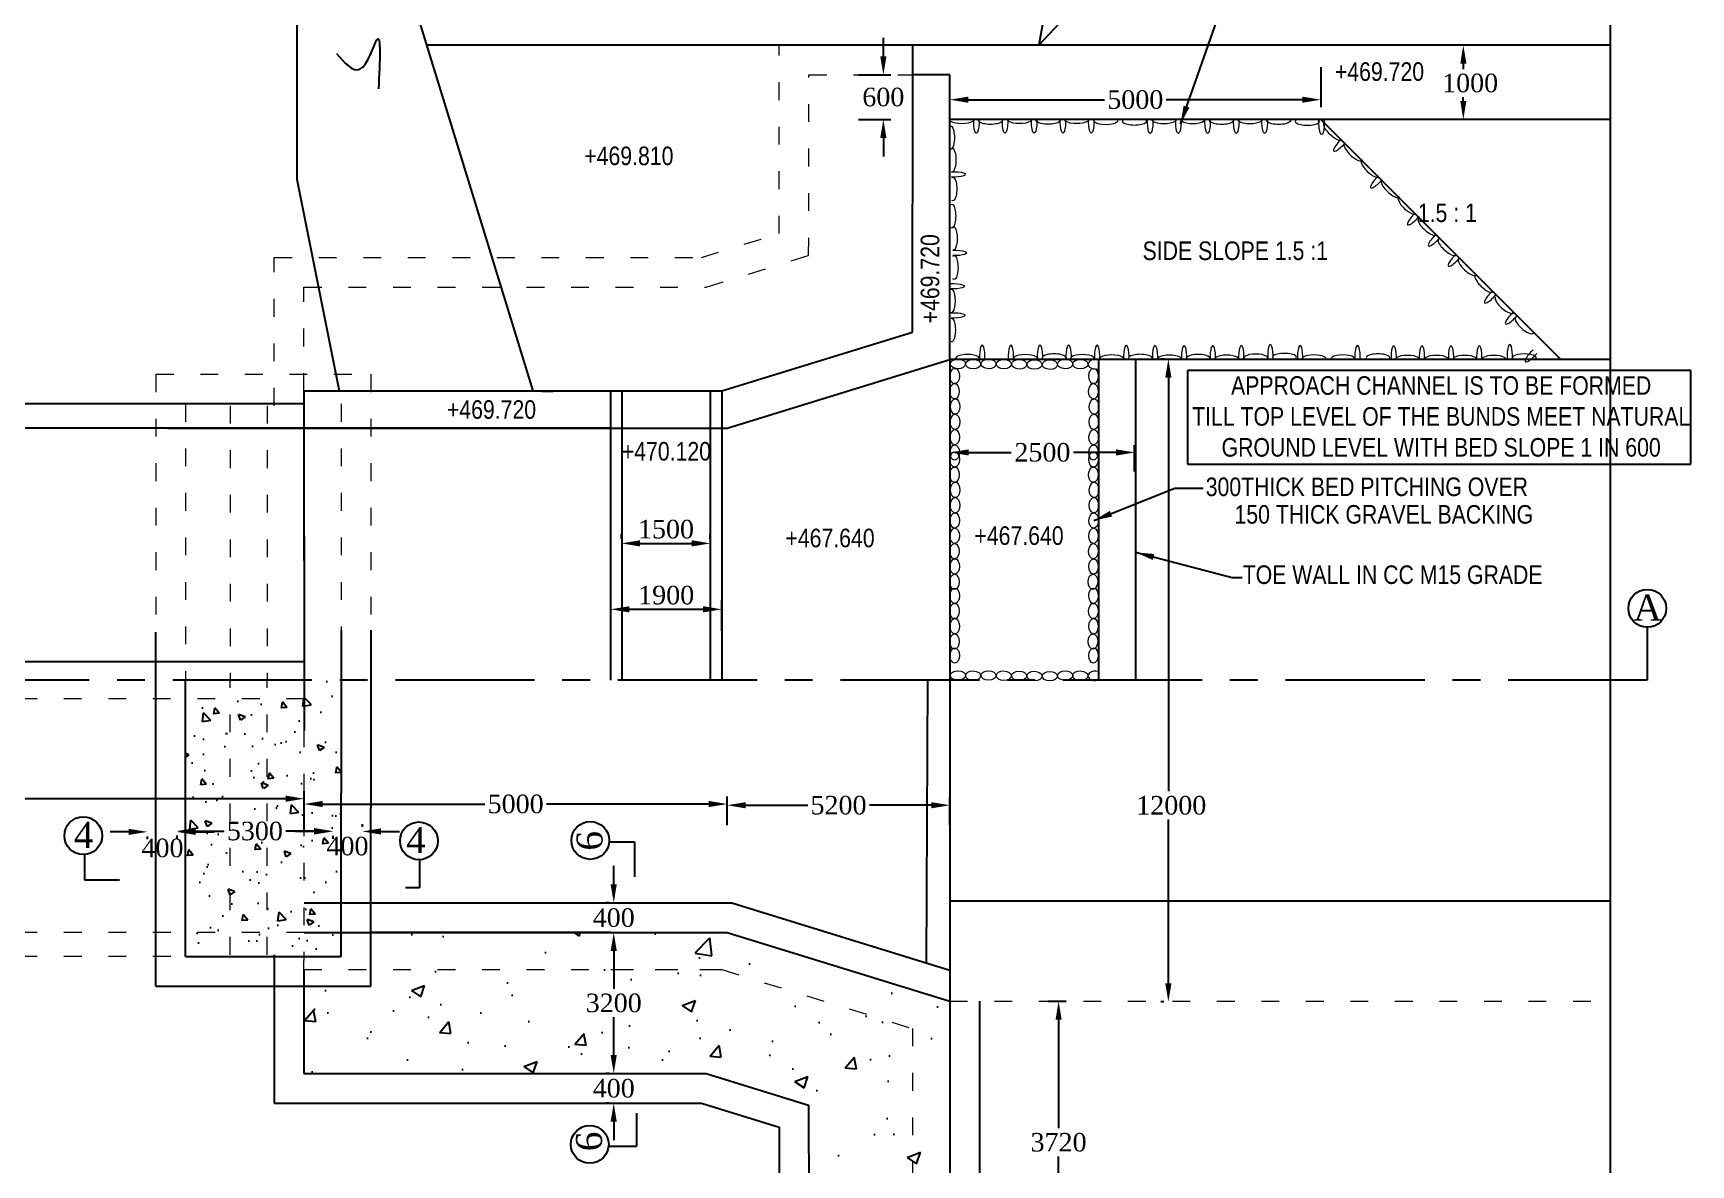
# Model space of a CAD drawing. Header units: millimetres. Extents: x 80 to 6605, y 46 to 2491.
# Drawn here: x 5980.9 to 6204.4, y 882.7 to 1035.2 of the extents above; entities that cross this region are included whole.
import ezdxf
from ezdxf.enums import TextEntityAlignment as Align

# ---------------------------------------------------------------- set-up
doc = ezdxf.new("R2010")
doc.units = ezdxf.units.MM
doc.linetypes.add('ACAD_ISO03W100', pattern=[30, 12, -18])
doc.linetypes.add('CENTER', pattern=[2, 1.25, -0.25, 0.25, -0.25])
for name, color, linetype in [('MAIN', 7, 'Continuous'), ('SHEET', 3, 'Continuous'), ('TEXT_GENERAL', 4, 'Continuous')]:
    doc.layers.add(name, color=color, linetype=linetype)
doc.styles.add('ARIAL NARROW', font='ARIALN.TTF')
doc.styles.get("Standard").update_dxf_attribs({"font": 'times.ttf', "height": 2.5})
doc.styles.add('TNR_2.5', font='times.ttf', dxfattribs={"height": 2.5})
doc.dimstyles.new('ISO-25', dxfattribs={"dimtxt": 2.5, "dimasz": 2.5, "dimexe": 1.25, "dimexo": 0.625, "dimtad": 1, "dimlfac": 25, "dimtxsty": 'Standard', "dimcen": 2.5, "dimadec": 0, "dimazin": 0, "dimtfac": 1, "dimtmove": 0, "dimatfit": 3, "dimfxl": 1, "dimarcsym": 0})
doc.dimstyles.get("Standard").update_dxf_attribs({"dimtxt": 0.18, "dimasz": 0.18, "dimexe": 0.18, "dimexo": 0.0625, "dimgap": 0.09, "dimtad": 0, "dimtih": 1, "dimtoh": 1, "dimdec": 4, "dimzin": 0, "dimdsep": 46, "dimtxsty": 'Standard', "dimcen": 0.09, "dimadec": 0, "dimazin": 0, "dimtfac": 1, "dimtdec": 4, "dimtofl": 0, "dimtmove": 0, "dimatfit": 3, "dimfxl": 1, "dimtolj": 1, "dimtzin": 0, "dimarcsym": 0})
doc.dimstyles.new('STYLE_ESH', dxfattribs={"dimtxt": 2.5, "dimasz": 2.5, "dimexe": 1, "dimexo": 0.625, "dimtad": 0, "dimtih": 1, "dimtoh": 1, "dimdec": 0, "dimlfac": 100, "dimzin": 9, "dimdsep": 46, "dimtxsty": 'TNR_2.5', "dimcen": 2.5, "dimadec": 0, "dimazin": 2, "dimtfac": 1, "dimtdec": 0, "dimtofl": 0, "dimtmove": 2, "dimatfit": 3, "dimfxl": 1, "dimarcsym": 0})

# ---------------------------------------------------------------- blocks, each defined once
blk = doc.blocks.new('*D138')
at = {"color": 0, "lineweight": -2, "transparency": 16777216}
for p, q in [((6074.5, 928.47), (6074.5, 932.17)), ((6104.5, 928.47), (6104.5, 932.17)), ((6077, 931.17), (6085.34, 931.17)), ((6102, 931.17), (6093.67, 931.17))]:
    blk.add_line(p, q, dxfattribs=at)
at = {"color": 0, "transparency": 16777216}
for points in [[(6077, 931.59), (6077, 930.75), (6074.5, 931.17)], [(6102, 931.59), (6102, 930.75), (6104.5, 931.17)]]:
    blk.add_solid(points, dxfattribs=at)
at = {"layer": 'Defpoints', "color": 0, "transparency": 16777216}
for p in [(6104.5, 931.17), (6074.5, 927.85), (6104.5, 927.85)]:
    blk.add_point(p, dxfattribs=at)
at = {"color": 0, "transparency": 16777216, "insert": (6089.5, 931.17), "char_height": 2.5, "attachment_point": 5, "style": 'TNR_2.5'}
blk.add_mtext('5200', dxfattribs=at)
blk = doc.blocks.new('*D139')
at = {"color": 0, "lineweight": -2, "transparency": 16777216}
for p, q in [((6154.5, 1030.65), (6154.5, 1025.28)), ((6104.5, 1026.9), (6104.5, 1027.28)), ((6107, 1026.28), (6125.34, 1026.28)), ((6152, 1026.28), (6133.67, 1026.28))]:
    blk.add_line(p, q, dxfattribs=at)
at = {"color": 0, "transparency": 16777216}
for points in [[(6107, 1026.69), (6107, 1025.86), (6104.5, 1026.28)], [(6152, 1026.69), (6152, 1025.86), (6154.5, 1026.28)]]:
    blk.add_solid(points, dxfattribs=at)
at = {"layer": 'Defpoints', "color": 0, "transparency": 16777216}
for p in [(6154.5, 1031.28), (6104.5, 1026.28), (6154.5, 1026.28)]:
    blk.add_point(p, dxfattribs=at)
at = {"color": 0, "transparency": 16777216, "insert": (6129.5, 1026.28), "char_height": 2.5, "attachment_point": 5, "style": 'TNR_2.5'}
blk.add_mtext('5000', dxfattribs=at)
blk = doc.blocks.new('*D140')
at = {"color": 0, "lineweight": -2, "transparency": 16777216}
for p, q in [((6181.03, 1033.62), (6172.71, 1033.62)), ((6173.71, 1031.12), (6173.71, 1030.41)), ((6173.71, 1026.12), (6173.71, 1026.62)), ((6181.03, 1023.62), (6172.71, 1023.62))]:
    blk.add_line(p, q, dxfattribs=at)
at = {"color": 0, "transparency": 16777216}
for points in [[(6173.3, 1031.12), (6174.13, 1031.12), (6173.71, 1033.62)], [(6173.3, 1026.12), (6174.13, 1026.12), (6173.71, 1023.62)]]:
    blk.add_solid(points, dxfattribs=at)
at = {"layer": 'Defpoints', "color": 0, "transparency": 16777216}
for p in [(6181.66, 1033.62), (6173.71, 1023.62), (6181.66, 1023.62)]:
    blk.add_point(p, dxfattribs=at)
at = {"color": 0, "transparency": 16777216, "insert": (6174.63, 1028.51), "char_height": 2.5, "attachment_point": 5, "style": 'TNR_2.5'}
blk.add_mtext('1000', dxfattribs=at)
blk = doc.blocks.new('*D141')
at = {"color": 0, "lineweight": -2, "transparency": 16777216}
for p, q in [((6095.54, 1032.12), (6095.54, 1034.62)), ((6092.17, 1029.62), (6096.54, 1029.62)), ((6092.17, 1023.62), (6096.54, 1023.62)), ((6095.54, 1021.12), (6095.54, 1018.62))]:
    blk.add_line(p, q, dxfattribs=at)
at = {"color": 0, "transparency": 16777216}
for points in [[(6095.13, 1032.12), (6095.96, 1032.12), (6095.54, 1029.62)], [(6095.13, 1021.12), (6095.96, 1021.12), (6095.54, 1023.62)]]:
    blk.add_solid(points, dxfattribs=at)
at = {"layer": 'Defpoints', "color": 0, "transparency": 16777216}
for p in [(6091.54, 1029.62), (6095.54, 1029.62), (6091.54, 1023.62)]:
    blk.add_point(p, dxfattribs=at)
at = {"color": 0, "transparency": 16777216, "insert": (6095.54, 1026.62), "char_height": 2.5, "attachment_point": 5, "style": 'TNR_2.5'}
blk.add_mtext('600', dxfattribs=at)
blk = doc.blocks.new('*D142')
at = {"color": 0, "lineweight": -2, "transparency": 16777216}
for p, q in [((6104.55, 976.15), (6104.55, 979.73)), ((6107.05, 978.73), (6112.77, 978.73)), ((6126.91, 978.73), (6121.19, 978.73)), ((6129.41, 976.15), (6129.41, 979.73))]:
    blk.add_line(p, q, dxfattribs=at)
at = {"color": 0, "transparency": 16777216}
for points in [[(6107.05, 979.14), (6107.05, 978.31), (6104.55, 978.73)], [(6126.91, 979.14), (6126.91, 978.31), (6129.41, 978.73)]]:
    blk.add_solid(points, dxfattribs=at)
at = {"layer": 'Defpoints', "color": 0, "transparency": 16777216}
for p in [(6104.55, 978.73), (6104.55, 975.53), (6129.41, 975.53)]:
    blk.add_point(p, dxfattribs=at)
at = {"color": 0, "transparency": 16777216, "insert": (6116.98, 978.73), "char_height": 2.5, "attachment_point": 5, "style": 'TNR_2.5'}
blk.add_mtext('2500', dxfattribs=at)
blk = doc.blocks.new('*D169')
at = {"color": 0, "lineweight": -2, "transparency": 16777216}
for p, q in [((5882.48, 927.84), (5882.48, 933.05)), ((5884.98, 932.05), (5914.03, 932.05)), ((6014.98, 932.05), (5923.94, 932.05)), ((6017.48, 927.84), (6017.48, 933.05))]:
    blk.add_line(p, q, dxfattribs=at)
at = {"color": 0, "transparency": 16777216}
for points in [[(5884.98, 932.47), (5884.98, 931.64), (5882.48, 932.05)], [(6014.98, 932.47), (6014.98, 931.64), (6017.48, 932.05)]]:
    blk.add_solid(points, dxfattribs=at)
at = {"layer": 'Defpoints', "color": 0, "transparency": 16777216}
for p in [(5882.48, 932.05), (5882.48, 927.22), (6017.48, 927.22)]:
    blk.add_point(p, dxfattribs=at)
at = {"color": 0, "transparency": 16777216, "insert": (5918.99, 932.54), "char_height": 2.5, "attachment_point": 5, "style": 'TNR_2.5'}
blk.add_mtext('13500', dxfattribs=at)
blk = doc.blocks.new('*D170')
at = {"color": 0, "lineweight": -2, "transparency": 16777216}
for p, q in [((6017.46, 931.02), (6017.46, 932.33)), ((6074.5, 931.06), (6074.5, 932.33)), ((6019.96, 931.33), (6041.82, 931.33)), ((6072, 931.33), (6050.14, 931.33))]:
    blk.add_line(p, q, dxfattribs=at)
at = {"color": 0, "transparency": 16777216}
for points in [[(6019.96, 931.75), (6019.96, 930.92), (6017.46, 931.33)], [(6072, 931.75), (6072, 930.92), (6074.5, 931.33)]]:
    blk.add_solid(points, dxfattribs=at)
at = {"layer": 'Defpoints', "color": 0, "transparency": 16777216}
for p in [(6017.46, 931.33), (6017.46, 930.39), (6074.5, 930.43)]:
    blk.add_point(p, dxfattribs=at)
at = {"color": 0, "transparency": 16777216, "insert": (6045.98, 931.33), "char_height": 2.5, "attachment_point": 5, "style": 'TNR_2.5'}
blk.add_mtext('5000', dxfattribs=at)
blk = doc.blocks.new('*D172')
at = {"color": 0, "lineweight": -2, "transparency": 16777216}
for p, q in [((6133.48, 991.32), (6132.96, 991.32)), ((6133.96, 988.82), (6133.96, 933.05)), ((6133.96, 907.17), (6133.96, 929.25)), ((6133.33, 904.67), (6132.96, 904.67))]:
    blk.add_line(p, q, dxfattribs=at)
at = {"color": 0, "transparency": 16777216}
for points in [[(6133.54, 988.82), (6134.37, 988.82), (6133.96, 991.32)], [(6133.54, 907.17), (6134.37, 907.17), (6133.96, 904.67)]]:
    blk.add_solid(points, dxfattribs=at)
at = {"layer": 'Defpoints', "color": 0, "transparency": 16777216}
for p in [(6134.11, 991.32), (6133.96, 904.67), (6133.96, 904.67)]:
    blk.add_point(p, dxfattribs=at)
at = {"color": 0, "transparency": 16777216, "insert": (6134.35, 931.15), "char_height": 2.5, "attachment_point": 5, "style": 'TNR_2.5'}
blk.add_mtext('12000', dxfattribs=at)
blk = doc.blocks.new('*D176')
at = {"color": 0, "lineweight": -2, "transparency": 16777216}
for p, q in [((6117.69, 904.76), (6120.16, 904.76)), ((6119.16, 902.26), (6119.16, 887.63)), ((6119.16, 869.2), (6119.16, 883.83)), ((6117.69, 866.7), (6120.16, 866.7))]:
    blk.add_line(p, q, dxfattribs=at)
at = {"color": 0, "transparency": 16777216}
for points in [[(6118.75, 902.26), (6119.58, 902.26), (6119.16, 904.76)], [(6118.75, 869.2), (6119.58, 869.2), (6119.16, 866.7)]]:
    blk.add_solid(points, dxfattribs=at)
at = {"layer": 'Defpoints', "color": 0, "transparency": 16777216}
for p in [(6117.07, 904.76), (6117.07, 866.7), (6119.16, 866.7)]:
    blk.add_point(p, dxfattribs=at)
at = {"color": 0, "transparency": 16777216, "insert": (6119.16, 885.73), "char_height": 2.5, "attachment_point": 5, "style": 'TNR_2.5'}
blk.add_mtext('3720', dxfattribs=at)
blk = doc.blocks.new('*D227')
at = {"color": 0, "lineweight": -2, "transparency": 16777216}
for p, q in [((5882.48, 927.84), (5882.48, 933.05)), ((5884.98, 932.05), (5914.03, 932.05)), ((6014.98, 932.05), (5923.94, 932.05)), ((6017.48, 927.84), (6017.48, 933.05))]:
    blk.add_line(p, q, dxfattribs=at)
at = {"color": 0, "transparency": 16777216}
for points in [[(5884.98, 932.47), (5884.98, 931.64), (5882.48, 932.05)], [(6014.98, 932.47), (6014.98, 931.64), (6017.48, 932.05)]]:
    blk.add_solid(points, dxfattribs=at)
at = {"layer": 'Defpoints', "color": 0, "transparency": 16777216}
for p in [(5882.48, 932.05), (5882.48, 927.22), (6017.48, 927.22)]:
    blk.add_point(p, dxfattribs=at)
at = {"color": 0, "transparency": 16777216, "insert": (5918.99, 932.54), "char_height": 2.5, "attachment_point": 5, "style": 'TNR_2.5'}
blk.add_mtext('13500', dxfattribs=at)
blk = doc.blocks.new('*D229')
at = {"color": 0, "lineweight": -2, "transparency": 16777216}
for p, q in [((6002.83, 927.69), (6006.67, 927.69)), ((6018.82, 927.68), (6014.99, 927.68)), ((6000.33, 927.07), (6000.33, 926.69)), ((6021.32, 927.05), (6021.32, 926.68))]:
    blk.add_line(p, q, dxfattribs=at)
at = {"color": 0, "transparency": 16777216}
for points in [[(6002.83, 928.11), (6002.83, 927.27), (6000.33, 927.69)], [(6018.82, 928.1), (6018.82, 927.26), (6021.32, 927.68)]]:
    blk.add_solid(points, dxfattribs=at)
at = {"layer": 'Defpoints', "color": 0, "transparency": 16777216}
for p in [(6000.33, 927.69), (6021.32, 927.68), (6021.32, 927.68)]:
    blk.add_point(p, dxfattribs=at)
at = {"color": 0, "transparency": 16777216, "insert": (6010.83, 927.68), "char_height": 2.5, "attachment_point": 5, "style": 'TNR_2.5'}
blk.add_mtext('5300', dxfattribs=at)
blk = doc.blocks.new('*D230')
at = {"color": 0, "lineweight": -2, "transparency": 16777216}
for p, q in [((6018.82, 927.64), (6016.32, 927.64)), ((6025.32, 928.27), (6025.32, 928.64)), ((6027.82, 927.64), (6030.32, 927.64)), ((6021.32, 927.02), (6021.32, 926.64))]:
    blk.add_line(p, q, dxfattribs=at)
at = {"color": 0, "transparency": 16777216}
for points in [[(6018.82, 928.06), (6018.82, 927.22), (6021.32, 927.64)], [(6027.82, 928.06), (6027.82, 927.22), (6025.32, 927.64)]]:
    blk.add_solid(points, dxfattribs=at)
at = {"layer": 'Defpoints', "color": 0, "transparency": 16777216}
for p in [(6021.32, 927.64), (6025.32, 927.64), (6025.32, 927.64)]:
    blk.add_point(p, dxfattribs=at)
at = {"color": 0, "transparency": 16777216, "insert": (6023.31, 925.65), "char_height": 2.5, "attachment_point": 5, "style": 'TNR_2.5'}
blk.add_mtext('400', dxfattribs=at)
blk = doc.blocks.new('*D228')
at = {"color": 0, "lineweight": -2, "transparency": 16777216}
for p, q in [((5993.83, 927.58), (5991.33, 927.58)), ((6002.83, 927.58), (6005.33, 927.58)), ((5996.33, 926.96), (5996.33, 926.58)), ((6000.33, 926.96), (6000.33, 926.58))]:
    blk.add_line(p, q, dxfattribs=at)
at = {"color": 0, "transparency": 16777216}
for points in [[(5993.83, 928), (5993.83, 927.17), (5996.33, 927.58)], [(6002.83, 928), (6002.83, 927.17), (6000.33, 927.58)]]:
    blk.add_solid(points, dxfattribs=at)
at = {"layer": 'Defpoints', "color": 0, "transparency": 16777216}
for p in [(5996.33, 927.58), (5996.33, 927.58), (6000.33, 927.58)]:
    blk.add_point(p, dxfattribs=at)
at = {"color": 0, "transparency": 16777216, "insert": (5998.38, 925.4), "char_height": 2.5, "attachment_point": 5, "style": 'TNR_2.5'}
blk.add_mtext('400', dxfattribs=at)
blk = doc.blocks.new('*D231')
at = {"color": 0, "lineweight": -2, "transparency": 16777216}
for p, q in [((6059.2, 920.51), (6059.2, 923.01)), ((6058.57, 918.01), (6058.2, 918.01)), ((6058.57, 914.01), (6058.2, 914.01)), ((6059.2, 911.51), (6059.2, 909.01))]:
    blk.add_line(p, q, dxfattribs=at)
at = {"color": 0, "transparency": 16777216}
for points in [[(6058.78, 920.51), (6059.61, 920.51), (6059.2, 918.01)], [(6058.78, 911.51), (6059.61, 911.51), (6059.2, 914.01)]]:
    blk.add_solid(points, dxfattribs=at)
at = {"layer": 'Defpoints', "color": 0, "transparency": 16777216}
for p in [(6059.2, 918.01), (6059.2, 914.01), (6059.2, 914.01)]:
    blk.add_point(p, dxfattribs=at)
at = {"color": 0, "transparency": 16777216, "insert": (6059.2, 916.01), "char_height": 2.5, "attachment_point": 5, "style": 'TNR_2.5'}
blk.add_mtext('400', dxfattribs=at)
blk = doc.blocks.new('*D232')
at = {"color": 0, "lineweight": -2, "transparency": 16777216}
for p, q in [((6058.57, 914.01), (6058.2, 914.01)), ((6059.2, 911.51), (6059.2, 906.41)), ((6059.2, 897.51), (6059.2, 902.62)), ((6058.57, 895.01), (6058.2, 895.01))]:
    blk.add_line(p, q, dxfattribs=at)
at = {"color": 0, "transparency": 16777216}
for points in [[(6058.78, 911.51), (6059.61, 911.51), (6059.2, 914.01)], [(6058.78, 897.51), (6059.61, 897.51), (6059.2, 895.01)]]:
    blk.add_solid(points, dxfattribs=at)
at = {"layer": 'Defpoints', "color": 0, "transparency": 16777216}
for p in [(6059.2, 914.01), (6059.2, 895.01), (6059.2, 895.01)]:
    blk.add_point(p, dxfattribs=at)
at = {"color": 0, "transparency": 16777216, "insert": (6059.2, 904.51), "char_height": 2.5, "attachment_point": 5, "style": 'TNR_2.5'}
blk.add_mtext('3200', dxfattribs=at)
blk = doc.blocks.new('*D233')
at = {"color": 0, "lineweight": -2, "transparency": 16777216}
for p, q in [((6059.2, 897.51), (6059.2, 900.01)), ((6058.57, 895.01), (6058.2, 895.01)), ((6058.57, 891.01), (6058.2, 891.01)), ((6059.2, 888.51), (6059.2, 886.01))]:
    blk.add_line(p, q, dxfattribs=at)
at = {"color": 0, "transparency": 16777216}
for points in [[(6058.78, 897.51), (6059.61, 897.51), (6059.2, 895.01)], [(6058.78, 888.51), (6059.61, 888.51), (6059.2, 891.01)]]:
    blk.add_solid(points, dxfattribs=at)
at = {"layer": 'Defpoints', "color": 0, "transparency": 16777216}
for p in [(6059.2, 895.01), (6059.2, 891.01), (6059.2, 891.01)]:
    blk.add_point(p, dxfattribs=at)
at = {"color": 0, "transparency": 16777216, "insert": (6059.2, 893.01), "char_height": 2.5, "attachment_point": 5, "style": 'TNR_2.5'}
blk.add_mtext('400', dxfattribs=at)
blk = doc.blocks.new('*D247')
at = {"color": 0, "lineweight": -2, "ltscale": 6, "transparency": 16777216}
for p, q in [((6060.26, 967.09), (6060.26, 967.72)), ((6072.22, 967.09), (6072.22, 967.72)), ((6062.76, 966.47), (6069.72, 966.47))]:
    blk.add_line(p, q, dxfattribs=at)
at = {"color": 0, "ltscale": 6, "transparency": 16777216}
for points in [[(6062.76, 966.89), (6062.76, 966.05), (6060.26, 966.47)], [(6069.72, 966.89), (6069.72, 966.05), (6072.22, 966.47)]]:
    blk.add_solid(points, dxfattribs=at)
at = {"layer": 'Defpoints', "color": 0, "ltscale": 6, "transparency": 16777216}
for p in [(6060.26, 966.47), (6072.22, 966.47), (6072.22, 966.47)]:
    blk.add_point(p, dxfattribs=at)
at = {"color": 0, "ltscale": 6, "transparency": 16777216, "insert": (6066.24, 968.37), "char_height": 2.5, "attachment_point": 5}
blk.add_mtext('1500', dxfattribs=at)
blk = doc.blocks.new('*D248')
at = {"color": 0, "lineweight": -2, "ltscale": 6, "transparency": 16777216}
for p, q in [((6058.79, 954.7), (6058.79, 958.83)), ((6073.75, 954.7), (6073.75, 958.83)), ((6061.29, 957.58), (6071.25, 957.58))]:
    blk.add_line(p, q, dxfattribs=at)
at = {"color": 0, "ltscale": 6, "transparency": 16777216}
for points in [[(6061.29, 958), (6061.29, 957.16), (6058.79, 957.58)], [(6071.25, 958), (6071.25, 957.16), (6073.75, 957.58)]]:
    blk.add_solid(points, dxfattribs=at)
at = {"layer": 'Defpoints', "color": 0, "ltscale": 6, "transparency": 16777216}
for p in [(6073.75, 957.58), (6058.79, 954.08), (6073.75, 954.08)]:
    blk.add_point(p, dxfattribs=at)
at = {"color": 0, "ltscale": 6, "transparency": 16777216, "insert": (6066.27, 959.48), "char_height": 2.5, "attachment_point": 5}
blk.add_mtext('1900', dxfattribs=at)

msp = doc.modelspace()

# ---------------------------------------------------------------- hatches: boundary and pattern name
h = msp.add_hatch()
h.set_pattern_fill('AR-CONC', color=0, scale=0.05, style=0)
h.set_pattern_definition([(130, (11764.969, 0), (-9.109233, -0.796954), [0.9525, -10.4775]), (185, (11764.969, 0), (1.762141, 9.552832), [0.762, -8.382]), (79.549, (11764.21, -0.066), (-7.347125, 8.755834), [0.8095, -8.9045]), (133.8158, (11764.969, 2.54), (-13.553952, -2.102116), [1.42875, -15.71625]), (83.3644, (11763.84, 2.365), (-11.870212, 12.371278), [1.21425, -13.35675]), (188.816, (11764.969, 2.54), (-11.87023, 12.371256), [1.143, -12.573]), (159, (11763.699, 1.905), (-7.580744, -5.113276), [0.9525, -10.4775]), (214, (11763.699, 1.905), (-3.090101, 9.209398), [0.762, -8.382]), (108.5486, (11763.0674, 1.479), (-10.670825, 4.096143), [0.8095, -8.9045]), (142.5, (11764.9692, 0), (-0.1544302, 4.227752), [0, -8.2804, 0, -8.509, 0, -8.41375]), (172.5, (11764.969, 0), (-3.340983, 5.0090287), [0, -4.8514, 0, -8.0899, 0, -3.20675]), (212.5, (11767.8013, 0), (-6.7795298, -0.2864372), [0, -3.175, 0, -9.906, 0, -13.1445]), (222.5, (11769.071, 0), (-7.406459, 1.2713246), [0, -4.1275, 0, -6.5786, 0, -9.3345])])
h.paths.add_polyline_path([(6012.48459, 914.01216), (6007.48459, 914.01216), (6007.48459, 945.51216), (6012.48459, 945.51216)])
h.paths.add_polyline_path([(6017.45418, 914.01216), (6012.48459, 914.01216), (6012.48459, 945.51216), (6017.47768, 945.51216)])
h.paths.add_polyline_path([(6007.48459, 914.01216), (6001.48459, 914.01216), (6001.48459, 945.51216), (6007.48459, 945.51216)])
h.paths.add_polyline_path([(6017.47955, 948.01216), (6022.47955, 948.01216), (6022.45719, 918.04165), (6017.45719, 918.0432)])
h.paths.add_polyline_path([(6001.48459, 910.76216), (6001.48459, 914.01216), (6017.45418, 914.01216), (6017.45176, 910.76216)])
h.paths.add_polyline_path([(6017.45176, 910.76216), (6017.45418, 914.01216), (6022.45418, 914.01216), (6022.45176, 910.76216)])
h.paths.add_polyline_path([(6017.45418, 914.01216), (6017.45719, 918.0432), (6022.45719, 918.04165), (6022.45418, 914.01216)])
h.paths.add_polyline_path([(6015.03849, 929.58121), (6006.61654, 929.58121), (6006.61654, 925.78795), (6015.03849, 925.78795)], flags=9)
h.paths.add_polyline_path([(6026.60514, 927.5503), (6020.00727, 927.5503), (6020.00727, 923.75704), (6026.60514, 923.75704)], flags=9)
h = msp.add_hatch()
h.set_pattern_fill('AR-CONC', color=256, scale=0.1, style=0)
h.set_pattern_definition([(50, (0, 0), (18.218467, -1.59391), [1.905, -20.955]), (355, (0, 0), (-3.52428, 19.105664), [1.524, -16.764]), (100.451, (1.518, -0.133), (14.69425, 17.51167), [1.619, -17.809]), (46.1842, (0, 5.08), (27.1079, -4.20423), [2.8575, -31.4325]), (96.6356, (2.26, 4.73), (23.74042, 24.74256), [2.4285, -26.7135]), (351.184, (0, 5.08), (23.74046, 24.74251), [2.286, -25.146]), (21, (2.54, 3.81), (15.161488, -10.226552), [1.905, -20.955]), (326, (2.54, 3.81), (6.1802, 18.418797), [1.524, -16.764]), (71.4514, (3.803, 2.958), (21.34165, 8.192286), [1.619, -17.809]), (37.5, (0, 0), (0.30886, 8.455504), [0, -16.5608, 0, -17.018, 0, -16.8275]), (7.5, (0, 0), (6.681966, 10.018057), [0, -9.7028, 0, -16.1798, 0, -6.4135]), (327.5, (-5.664, 0), (13.5590595, -0.5728744), [0, -6.35, 0, -19.812, 0, -26.289]), (317.5, (-8.204, 0), (14.812918, 2.54265), [0, -8.255, 0, -13.1572, 0, -18.669])])
h.paths.add_polyline_path([(6073.75469, 909.01054), (6058.79433, 909.01054), (6026.45045, 909.00891), (6026.44878, 906.76216), (6017.47878, 906.76216), (6017.47878, 895.01216), (6072.27076, 895.01216), (6085.47328, 890.74693), (6085.50275, 866.40857), (6099.50276, 866.40857), (6099.46077, 901.0845)])
h.paths.add_polyline_path([(6074.50277, 914.01216), (6026.45419, 914.01216), (6026.45045, 909.00891), (6058.79433, 909.01054), (6058.79433, 909.01054), (6073.75469, 909.01054), (6099.46077, 901.0845), (6099.50276, 866.40857), (6104.50277, 866.40857), (6104.50277, 904.76216)])
h.paths.add_polyline_path([(6080.19495, 878.28026), (6086.79283, 878.28026), (6086.79283, 874.487), (6080.19495, 874.487)], flags=25)
h.paths.add_polyline_path([(6090.78808, 874.4245), (6099.21003, 874.4245), (6099.21003, 870.63124), (6090.78808, 870.63124)], flags=24)
h.paths.add_polyline_path([(6054.98644, 906.40879), (6063.40839, 906.40879), (6063.40839, 902.61553), (6054.98644, 902.61553)], flags=24)

# ---------------------------------------------------------------- linework, layer by layer
at = {"color": 0}
for p, q in [((6016.48389, 1111.22608), (6016.48389, 1015.56072)), ((6048.33389, 987.01777), (6016.48389, 1090.62001)), ((6126.48389, 1090.62001), (6116.50207, 1033.62652)), ((6170.72459, 1091.51216), (6116.50277, 1033.62305)), ((6099.50207, 1033.62652), (6034.00516, 1033.62652)), ((6016.48389, 1015.56072), (6022.19291, 987.01563)), ((6104.50277, 954.76216), (6104.50277, 904.76216)), ((6101.47462, 948.01216), (6101.31588, 909.93061)), ((6033.02358, 920.03276), (6031.12341, 920.03276)), ((6075.10544, 918.01216), (6104.50277, 908.94798)), ((6074.50277, 914.01216), (6104.50277, 904.76216))]:
    msp.add_line(p, q, dxfattribs=at)
for p, q in [((6016.48459, 1111.22261), (6016.48459, 1015.55725)), ((6193.51275, 1111.22261), (6193.51275, 830.34564)), ((6193.51275, 1033.62305), (6099.50277, 1033.62305)), ((6099.50277, 1029.62305), (6099.50277, 1033.62305)), ((6099.46077, 994.93982), (6099.50277, 1029.62305)), ((6104.50277, 1029.62305), (6099.50277, 1029.62305)), ((6104.50277, 991.26216), (6104.50277, 1029.62305)), ((6193.51275, 1023.62305), (6104.50277, 1023.62305)), ((6186.86366, 991.26216), (6154.50277, 1023.62305)), ((6016.48459, 1015.55725), (6022.1936, 987.01216)), ((6073.75224, 987.01303), (6099.46077, 994.93982)), ((6074.50277, 982.01216), (6104.50277, 991.26216)), ((6193.51275, 991.26216), (6104.50277, 991.26216)), ((6104.50277, 991.26216), (6104.50277, 941.26216)), ((6104.50277, 991.26216), (6104.50277, 990.51216)), ((6124.53072, 991.29466), (6124.53072, 948.00818)), ((6129.53072, 991.29466), (6129.53072, 948.01216)), ((6136.55, 989.79477), (6136.55, 977.16712)), ((6204.38138, 989.79477), (6136.55, 989.79477)), ((6204.38138, 977.16712), (6204.38138, 989.79477)), ((6017.45045, 987.01587), (6073.75224, 987.01303)), ((6017.45045, 987.01587), (6017.48459, 941.26216)), ((6017.45045, 987.01587), (6017.47955, 948.01216)), ((6007.48459, 985.26216), (5874.05823, 985.26216)), ((6017.48459, 985.26216), (5874.05823, 985.26216)), ((5999.05823, 982.01216), (5874.05823, 982.01216)), ((6058.79433, 982.01216), (5890.91094, 982.01216)), ((5999.05823, 982.01216), (6074.50277, 982.01216)), ((6136.55, 977.16712), (6204.38138, 977.16712)), ((5997.48459, 906.76216), (5997.48459, 954.51216)), ((6022.45176, 910.76216), (6022.48459, 954.76216)), ((6026.44878, 906.76216), (6026.48458, 954.75918)), ((6017.47768, 950.51216), (5874.05823, 950.51216)), ((6001.48459, 910.76216), (6001.48459, 948.01216)), ((6033.02358, 923.82737), (6033.02358, 920.03276)), ((6017.48459, 918.01216), (6075.10544, 918.01216)), ((6193.51275, 918.26216), (6104.50277, 918.26216)), ((6017.48459, 914.01216), (6074.50277, 914.01216)), ((6058.79433, 914.01216), (6026.45419, 914.01216)), ((6001.48459, 910.76216), (6022.45176, 910.76216)), ((6013.45045, 911.00846), (6013.45045, 892.01216)), ((6013.45045, 911.00846), (6013.45045, 891.01216)), ((6017.45045, 909.00846), (6017.45045, 895.01216)), ((5997.48459, 906.76216), (6026.44878, 906.76216)), ((6104.50277, 904.76216), (6104.50277, 866.39452)), ((6108.50277, 904.76216), (6108.50277, 862.40127)), ((6017.45045, 895.01216), (6071.64009, 895.01216)), ((6071.64009, 895.01216), (6085.47328, 890.74693)), ((6013.45045, 891.01216), (6071.03743, 891.01216)), ((6062.30164, 885.23169), (6062.30164, 889.64214)), ((6071.03743, 891.01216), (6081.47685, 887.79334)), ((6085.47328, 890.74693), (6085.50275, 866.40854)), ((6081.47685, 887.79334), (6081.50278, 862.40127)), ((6058.50703, 885.23169), (6062.30164, 885.23169))]:
    msp.add_line(p, q)
at = {"ltscale": 6}
msp.add_line((6049.54241, 986.97341), (6051.04241, 986.97341), dxfattribs=at)
at = {"color": 0, "ltscale": 6}
for p, q in [((6058.79188, 948.01216), (6058.79188, 987.01303)), ((6060.29188, 987.01303), (6060.29188, 948.01216)), ((6072.25224, 948.01216), (6072.25224, 987.01303)), ((6073.75224, 987.01303), (6073.75224, 948.01216))]:
    msp.add_line(p, q, dxfattribs=at)
at = {"linetype": 'CENTER', "ltscale": 15}
msp.add_line((6198.51275, 948.01216), (5874.05823, 948.01216), dxfattribs=at)
for centre in [(6198.51275, 957.71216), (5987.69722, 927.0655), (6032.9427, 926.36705), (6056.04068, 926.42442), (6055.96735, 885.45536)]:
    msp.add_circle(centre, 2.54951)
at = {"color": 0, "lineweight": 5, "extrusion": (0, 0, -1)}
for centre, major_axis, ratio, start_param, end_param in [((6106.10112, 1023.56517), (-1.60801, 0), 0.328798741, 3.031898939, 6.392879022), ((6108.0781, 1023.27096), (0, -1.5163), 0.238983774, 4.478047346, 8.088323268), ((6109.97394, 1023.47465), (1.60801, 0), 0.328798741, -0.284518735, 3.426111389), ((6111.94523, 1023.28726), (0, -1.5163), 0.238983774, 4.478047346, 8.088323268), ((6113.89297, 1023.58147), (-1.60801, 0), 0.328798741, 3.031898939, 6.392879022), ((6115.86995, 1023.28726), (0, -1.5163), 0.238983774, 4.478047346, 8.088323268), ((6117.76579, 1023.49094), (1.60801, 0), 0.328798741, -0.284518735, 3.426111389), ((6119.73617, 1023.28726), (0, -1.5163), 0.238983774, 4.478047346, 8.088323268), ((6121.5933, 1023.58147), (-1.60801, 0), 0.328798741, 3.031898939, 6.392879022), ((6123.57029, 1023.28726), (0, -1.5163), 0.238983774, 4.478047346, 8.088323268), ((6125.52162, 1023.4365), (-1.60801, 0), 0.328798741, 3.031898939, 6.392879022), ((6129.39444, 1023.34597), (1.60801, 0), 0.328798741, -0.284518735, 3.426111389), ((6131.506, 1023.25709), (0, -1.5163), 0.238983774, 4.478047346, 8.088323268), ((6133.36313, 1023.55129), (-1.60801, 0), 0.328798741, 3.031898939, 6.392879022), ((6135.31087, 1023.25709), (0, -1.5163), 0.238983774, 4.478047346, 8.088323268), ((6137.25861, 1023.55129), (-1.60801, 0), 0.328798741, 3.031898939, 6.392879022), ((6139.2356, 1023.25709), (0, -1.5163), 0.238983774, 4.478047346, 8.088323268), ((6141.13143, 1023.46077), (1.60801, 0), 0.328798741, -0.284518735, 3.426111389), ((6143.10182, 1023.25709), (0, -1.5163), 0.238983774, 4.478047346, 8.088323268), ((6144.95895, 1023.55129), (-1.60801, 0), 0.328798741, 3.031898939, 6.392879022), ((6146.93594, 1023.25709), (0, -1.5163), 0.238983774, 4.478047346, 8.088323268), ((6148.83177, 1023.46077), (1.60801, 0), 0.328798741, -0.284518735, 3.426111389), ((6152.68794, 1023.30535), (1.60801, 0), 0.328798741, -0.284518735, 3.426111389), ((6154.60995, 1023.10167), (0, -1.5163), 0.238983774, 4.478047346, 8.088323268), ((6104.58878, 1021.16161), (0, 1.60801), 0.328798741, -0.284518735, 3.426111389), ((6104.79804, 1018.15722), (0, -1.60801), 0.328798741, 3.031898939, 6.392879022), ((6105.09225, 1016.20949), (1.5163, 0), 0.238983774, 4.478047346, 8.088323268), ((6104.90486, 1014.2382), (0, 1.60801), 0.328798741, -0.284518735, 3.426111389), ((6104.76097, 1010.58169), (0, 1.60801), 0.328798741, -0.284518735, 3.426111389), ((6104.97023, 1007.5773), (0, -1.60801), 0.328798741, 3.031898939, 6.392879022), ((6105.26444, 1005.62957), (1.5163, 0), 0.238983774, 4.478047346, 8.088323268), ((6105.07705, 1003.65828), (0, 1.60801), 0.328798741, -0.284518735, 3.426111389), ((6104.96465, 1001.13586), (1.5163, 0), 0.238983774, 4.478047346, 8.088323268), ((6104.67044, 999.15887), (0, -1.60801), 0.328798741, 3.031898939, 6.392879022), ((6105.0232, 997.19839), (1.5163, 0), 0.238983774, 4.478047346, 8.088323268), ((6104.72899, 995.2214), (0, -1.60801), 0.328798741, 3.031898939, 6.392879022)]:
    msp.add_ellipse(centre, major_axis=major_axis, ratio=ratio, start_param=start_param, end_param=end_param, dxfattribs=at)
at = {"color": 0, "lineweight": 5}
for centre, major_axis, ratio, start_param, end_param in [((6156.08589, 1022.00586), (1.16081, -1.11276), 0.328798741, 3.031898939, 6.392879022), ((6157.28834, 1020.44563), (-1.04929, -1.0946), 0.238983774, 4.478047346, 8.088323268), ((6158.84108, 1019.21676), (-1.16081, 1.11276), 0.328798741, -0.284518735, 3.426111389), ((6161.14058, 1016.98916), (1.16081, -1.11276), 0.328798741, 3.031898939, 6.392879022), ((6162.27764, 1015.49163), (-1.04929, -1.0946), 0.238983774, 4.478047346, 8.088323268), ((6163.84099, 1014.27515), (-1.16081, 1.11276), 0.328798741, -0.284518735, 3.426111389), ((6166.11406, 1012.01297), (1.16081, -1.11276), 0.328798741, 3.031898939, 6.392879022), ((6167.25112, 1010.51544), (-1.04929, -1.0946), 0.238983774, 4.478047346, 8.088323268), ((6168.88604, 1009.11212), (1.21136, -1.0575), 0.328798741, 3.031898939, 6.392879022), ((6170.06841, 1007.66811), (-1.04929, -1.0946), 0.238983774, 4.478047346, 8.088323268), ((6171.55654, 1006.38662), (1.21136, -1.0575), 0.328798741, 3.031898939, 6.392879022), ((6172.73891, 1004.9426), (-1.04929, -1.0946), 0.238983774, 4.478047346, 8.088323268), ((6174.2188, 1003.74331), (-1.16081, 1.11276), 0.328798741, -0.284518735, 3.426111389), ((6176.49188, 1001.48113), (1.16081, -1.11276), 0.328798741, 3.031898939, 6.392879022), ((6177.62893, 999.9836), (-1.04929, -1.0946), 0.238983774, 4.478047346, 8.088323268), ((6179.26385, 998.58028), (1.21136, -1.0575), 0.328798741, 3.031898939, 6.392879022), ((6180.44622, 997.13627), (-1.04929, -1.0946), 0.238983774, 4.478047346, 8.088323268), ((6181.93435, 995.85478), (1.21136, -1.0575), 0.328798741, 3.031898939, 6.392879022), ((6108.8628, 991.70539), (0, 1.5163), 0.238983774, 4.478047346, 8.088323268), ((6112.72993, 991.68909), (0, 1.5163), 0.238983774, 4.478047346, 8.088323268), ((6116.65465, 991.68909), (0, 1.5163), 0.238983774, 4.478047346, 8.088323268), ((6120.52087, 991.68909), (0, 1.5163), 0.238983774, 4.478047346, 8.088323268), ((6124.35499, 991.68909), (0, 1.5163), 0.238983774, 4.478047346, 8.088323268), ((6128.29246, 991.63054), (0, 1.5163), 0.238983774, 4.478047346, 8.088323268), ((6132.15958, 991.61425), (0, 1.5163), 0.238983774, 4.478047346, 8.088323268), ((6136.0843, 991.61425), (0, 1.5163), 0.238983774, 4.478047346, 8.088323268), ((6139.95052, 991.61425), (0, 1.5163), 0.238983774, 4.478047346, 8.088323268), ((6143.78464, 991.61425), (0, 1.5163), 0.238983774, 4.478047346, 8.088323268), ((6147.71296, 991.75922), (0, 1.5163), 0.238983774, 4.478047346, 8.088323268), ((6149.6088, 991.55554), (1.60801, 0), 0.328798741, -0.284518735, 3.426111389), ((6151.72035, 991.64442), (0, 1.5163), 0.238983774, 4.478047346, 8.088323268), ((6159.44995, 991.64442), (0, 1.5163), 0.238983774, 4.478047346, 8.088323268), ((6164.33488, 991.57475), (0, 1.5163), 0.238983774, 4.478047346, 8.088323268), ((6168.13976, 991.57475), (0, 1.5163), 0.238983774, 4.478047346, 8.088323268), ((6172.06448, 991.57475), (0, 1.5163), 0.238983774, 4.478047346, 8.088323268), ((6175.86936, 991.57475), (0, 1.5163), 0.238983774, 4.478047346, 8.088323268), ((6179.98069, 991.7658), (0, 1.5163), 0.238983774, 4.478047346, 8.088323268), ((6183.11672, 992.04988), (-1.04929, -1.0946), 0.238983774, 4.478047346, 8.088323268), ((6106.88582, 991.41118), (-1.60801, 0), 0.328798741, 3.031898939, 6.392879022), ((6114.67766, 991.39489), (-1.60801, 0), 0.328798741, 3.031898939, 6.392879022), ((6118.55048, 991.48541), (1.60801, 0), 0.328798741, -0.284518735, 3.426111389), ((6122.378, 991.39489), (-1.60801, 0), 0.328798741, 3.031898939, 6.392879022), ((6126.31547, 991.33634), (-1.60801, 0), 0.328798741, 3.031898939, 6.392879022), ((6130.18829, 991.42686), (1.60801, 0), 0.328798741, -0.284518735, 3.426111389), ((6134.10732, 991.32004), (-1.60801, 0), 0.328798741, 3.031898939, 6.392879022), ((6137.98014, 991.41057), (1.60801, 0), 0.328798741, -0.284518735, 3.426111389), ((6141.80766, 991.32004), (-1.60801, 0), 0.328798741, 3.031898939, 6.392879022), ((6145.73598, 991.46501), (-1.60801, 0), 0.328798741, 3.031898939, 6.392879022), ((6153.57749, 991.35021), (-1.60801, 0), 0.328798741, 3.031898939, 6.392879022), ((6157.47296, 991.35021), (-1.60801, 0), 0.328798741, 3.031898939, 6.392879022), ((6162.22333, 991.48587), (1.60801, 0), 0.328798741, -0.284518735, 3.426111389), ((6166.19202, 991.28054), (-1.60801, 0), 0.328798741, 3.031898939, 6.392879022), ((6170.08749, 991.28054), (-1.60801, 0), 0.328798741, 3.031898939, 6.392879022), ((6173.92161, 991.28054), (-1.60801, 0), 0.328798741, 3.031898939, 6.392879022), ((6177.81709, 991.28054), (-1.60801, 0), 0.328798741, 3.031898939, 6.392879022), ((6181.92843, 991.47159), (-1.60801, 0), 0.328798741, 3.031898939, 6.392879022)]:
    msp.add_ellipse(centre, major_axis=major_axis, ratio=ratio, start_param=start_param, end_param=end_param, dxfattribs=at)
at = {"color": 0}
msp.add_spline([(6021.81094, 1032.5187), (6024.97031, 1030.37123), (6027.26986, 1034.33225), (6027.4858, 1027.74014)], degree=3, dxfattribs=at)
at = {"layer": 'TEXT_GENERAL', "color": 0, "linetype": 'ACAD_ISO03W100', "lineweight": 5, "ltscale": 0.2}
for p, q in [((6081.47685, 1008.23098), (6081.50278, 1033.62305)), ((6116.50277, 1033.62305), (6081.50282, 1033.6588)), ((6085.47328, 1005.27739), (6085.50278, 1029.64001)), ((6085.50278, 1029.64001), (6099.50277, 1029.62305)), ((6071.03743, 1005.01216), (6081.47685, 1008.23098)), ((6013.45045, 1005.01216), (6071.03743, 1005.01216)), ((6013.45045, 985.01587), (6013.45045, 1005.01216)), ((6013.45045, 985.01587), (6013.45045, 1004.01216)), ((6071.64009, 1001.01216), (6085.47328, 1005.27739)), ((6017.45045, 1001.01216), (6071.64009, 1001.01216)), ((6017.45045, 987.01587), (6017.45045, 1001.01216)), ((6017.45045, 987.01587), (6017.45045, 1000.01216)), ((5997.48459, 989.26216), (6026.44878, 989.26216)), ((5997.48459, 989.26216), (5997.48459, 941.51216)), ((5997.48459, 989.26216), (5997.48459, 941.51216)), ((6026.44878, 989.26216), (6026.48458, 941.26515)), ((6058.79188, 987.01303), (6073.75224, 987.01303)), ((6001.48459, 985.26216), (6001.48459, 948.01216)), ((6007.48459, 985.01216), (6007.48459, 948.01216)), ((6012.48459, 985.01216), (6012.48459, 948.01216)), ((6022.45176, 985.26216), (6022.48459, 941.26216)), ((6059.05578, 982.01141), (6074.50032, 982.01141)), ((6007.48459, 911.01216), (6007.48459, 948.01216)), ((6012.48459, 911.01216), (6012.48459, 948.01216)), ((6017.45045, 909.00846), (6017.47955, 948.01216)), ((6017.47816, 945.51216), (5874.05823, 945.51216)), ((6017.48459, 914.01216), (5874.05823, 914.01216)), ((6017.48459, 910.76216), (5874.05823, 910.76216)), ((6017.45045, 909.00846), (6073.75224, 909.0113)), ((6017.45045, 909.00846), (6017.45045, 896.01216)), ((6058.79433, 909.01054), (6073.75469, 909.01054)), ((6073.75469, 909.01054), (6099.46077, 901.0845)), ((6104.50277, 904.76216), (6104.50277, 866.40127)), ((6104.50277, 904.76216), (6193.51275, 904.76216)), ((6099.46077, 901.0845), (6099.50277, 866.40127))]:
    msp.add_line(p, q, dxfattribs=at)
at = {"layer": 'TEXT_GENERAL', "color": 0, "lineweight": 5}
for centre, major_axis in [((6105.16423, 989.03153), (-0.0119, -1.03121)), ((6105.59349, 990.65353), (-1.03121, 0.0119)), ((6107.6559, 990.62973), (-1.03121, 0.0119)), ((6109.71831, 990.65353), (-1.03121, 0.0119)), ((6111.78075, 990.63301), (-1.03121, 0.0119)), ((6113.84318, 990.61179), (-1.03121, 0.0119)), ((6115.90561, 990.59013), (-1.03121, 0.0119)), ((6117.96802, 990.56632), (-1.03121, 0.0119)), ((6120.03043, 990.65353), (-1.03121, 0.0119)), ((6122.09284, 990.62973), (-1.03121, 0.0119)), ((6123.8756, 989.03153), (-0.0119, -1.03121)), ((6105.14043, 986.96912), (-0.0119, -1.03121)), ((6123.85179, 986.96912), (-0.0119, -1.03121)), ((6105.22764, 984.90671), (-0.0119, -1.03121)), ((6123.939, 984.90671), (-0.0119, -1.03121)), ((6105.20383, 982.8443), (-0.0119, -1.03121)), ((6123.9152, 982.8443), (-0.0119, -1.03121)), ((6105.18218, 980.78187), (-0.0119, -1.03121)), ((6123.89354, 980.78187), (-0.0119, -1.03121)), ((6105.16095, 978.71944), (-0.0119, -1.03121)), ((6105.16423, 977.79319), (-0.0119, -1.03121)), ((6123.87232, 978.71944), (-0.0119, -1.03121)), ((6123.8756, 977.79319), (-0.0119, -1.03121)), ((6105.14043, 975.73078), (-0.0119, -1.03121)), ((6123.85179, 975.73078), (-0.0119, -1.03121)), ((6105.22764, 973.66837), (-0.0119, -1.03121)), ((6123.939, 973.66837), (-0.0119, -1.03121)), ((6105.20383, 971.60596), (-0.0119, -1.03121)), ((6123.9152, 971.60596), (-0.0119, -1.03121)), ((6105.18218, 969.54353), (-0.0119, -1.03121)), ((6123.89354, 969.54353), (-0.0119, -1.03121)), ((6105.16095, 967.4811), (-0.0119, -1.03121)), ((6123.87232, 967.4811), (-0.0119, -1.03121)), ((6105.14043, 965.41867), (-0.0119, -1.03121)), ((6123.85179, 965.41867), (-0.0119, -1.03121)), ((6105.16423, 963.35626), (-0.0119, -1.03121)), ((6123.8756, 963.35626), (-0.0119, -1.03121)), ((6105.14043, 961.29385), (-0.0119, -1.03121)), ((6123.79432, 961.29385), (-0.0119, -1.03121)), ((6105.16095, 959.4179), (-0.0119, -1.03121)), ((6123.87232, 959.4179), (-0.0119, -1.03121)), ((6105.14043, 957.35547), (-0.0119, -1.03121)), ((6105.16423, 955.29306), (-0.0119, -1.03121)), ((6123.85179, 957.35547), (-0.0119, -1.03121)), ((6123.8756, 955.29306), (-0.0119, -1.03121)), ((6105.14043, 953.23065), (-0.0119, -1.03121)), ((6123.79432, 953.23065), (-0.0119, -1.03121)), ((6105.16095, 951.35471), (-0.0119, -1.03121)), ((6123.87232, 951.35471), (-0.0119, -1.03121)), ((6105.59349, 948.65199), (-1.03121, 0.0119)), ((6107.6559, 948.62818), (-1.03121, 0.0119)), ((6109.71831, 948.65199), (-1.03121, 0.0119)), ((6111.78075, 948.63146), (-1.03121, 0.0119)), ((6113.84318, 948.61024), (-1.03121, 0.0119)), ((6115.90561, 948.58858), (-1.03121, 0.0119)), ((6117.96802, 948.56478), (-1.03121, 0.0119)), ((6120.03043, 948.65199), (-1.03121, 0.0119)), ((6122.09284, 948.62818), (-1.03121, 0.0119))]:
    msp.add_ellipse(centre, major_axis=major_axis, ratio=0.621728248, dxfattribs=at)
for centre in [(6124.15527, 990.60958), (6124.15527, 948.60803)]:
    msp.add_ellipse(centre, major_axis=(-1.03121, 0.0119), ratio=0.621728248, start_param=4.346927361, end_param=8.233795806, dxfattribs=at)

# ---------------------------------------------------------------- texts
at = {"char_height": 3.5, "width": 4.365}
for s, insert, attachment_point in [('A', (6196.64779, 959.56522), 1), ('4', (5989.06217, 928.91855), 3), ('4', (6033.86461, 928.22011), 3)]:
    msp.add_mtext(s, dxfattribs=dict(at, insert=insert, attachment_point=attachment_point))
at = {"char_height": 3.5, "width": 4.365, "attachment_point": 1, "rotation": 90}
for insert in [(6054.18763, 925.05947), (6054.11429, 884.53345)]:
    msp.add_mtext('6', dxfattribs=dict(at, insert=insert))
at = {"layer": 'MAIN', "color": 0, "lineweight": 5, "style": 'ARIAL NARROW'}
for s, p in [('300THICK BED PITCHING OVER', (6138.99157, 975.34494)), ('150 THICK GRAVEL BACKING', (6142.86736, 971.63036))]:
    msp.add_text(s, height=2.5, dxfattribs=at).set_placement(p, align=Align.TOP_LEFT)
msp.add_text('TOE WALL IN CC M15 GRADE', height=2.5, dxfattribs=at).set_placement((6184.39101, 960.25006), align=Align.BOTTOM_RIGHT)
at = {"layer": 'SHEET', "color": 7, "insert": (6170.72657, 983.56451), "char_height": 2.5, "width": 67.7647059, "attachment_point": 5}
msp.add_mtext('{\\fArial Narrow|b0|i0|c0|p34;APPROACH CHANNEL IS TO BE FORMED \\PTILL TOP LEVEL OF THE BUNDS MEET NATURAL GROUND LEVEL WITH BED SLOPE 1 IN 600}', dxfattribs=at)
at = {"layer": 'TEXT_GENERAL', "color": 0, "lineweight": 5, "style": 'ARIAL NARROW'}
for s, p in [('+469.720', (6162.41344, 1030.06625)), ('+469.810', (6061.23699, 1018.70637)), ('1.5 : 1', (6171.55872, 1011.01376)), ('+469.720', (6042.72212, 984.51227)), ('+467.640', (6088.35359, 967.19721)), ('+467.640', (6113.82731, 967.51621))]:
    msp.add_text(s, height=2.5, dxfattribs=at).set_placement(p, align=Align.MIDDLE)
msp.add_text('+469.720', height=2.5, rotation=90, dxfattribs=at).set_placement((6101.82573, 1002.13562), align=Align.MIDDLE)
msp.add_text('SIDE SLOPE 1.5 :1', height=2.5, dxfattribs=at).set_placement((6155.47639, 1003.91724), align=Align.BOTTOM_RIGHT)
msp.add_text('+470.120', height=2.5, dxfattribs=at).set_placement((6060.28837, 977.63591))

# ---------------------------------------------------------------- dimensions: what is measured, and where the dimension line sits
for base, p1, p2, picture, middle in [((6095.54461, 1029.62305), (6091.54461, 1023.62305), (6091.54461, 1029.62305), '*D141', (6095.54461, 1026.62305)), ((6059.19742, 914.01216), (6059.19742, 918.01216), (6059.19742, 914.01216), '*D231', (6059.19742, 916.01216)), ((6059.19742, 891.01216), (6059.19742, 895.01216), (6059.19742, 891.01216), '*D233', (6059.19742, 893.01216))]:
    dim = msp.add_linear_dim(base=base, p1=p1, p2=p2, angle=90, dimstyle='STYLE_ESH')
    dim.commit()
    dim.dimension.update_dxf_attribs({"geometry": picture, "text_midpoint": middle})
for base, p1, p2, angle, picture, middle in [((6173.71167, 1023.62305), (6181.65626, 1033.62305), (6181.65626, 1023.62305), 90, '*D140', (6174.62834, 1028.51494)), ((5882.48459, 932.05347), (6017.48459, 927.21821), (5882.48459, 927.21821), 180, '*D169', (5918.98511, 932.53943)), ((5882.48459, 932.05347), (6017.48459, 927.21821), (5882.48459, 927.21821), 180, '*D227', (5918.98511, 932.53943))]:
    dim = msp.add_linear_dim(base=base, p1=p1, p2=p2, angle=angle, dimstyle='STYLE_ESH')
    dim.commit()
    dim.dimension.update_dxf_attribs({"geometry": picture, "text_midpoint": middle, "dimtype": 160})
dim = msp.add_linear_dim(base=(6154.50277, 1026.27677), p1=(6104.50277, 1026.27677), p2=(6154.50277, 1031.27745), dimstyle='STYLE_ESH')
dim.commit()
dim.dimension.update_dxf_attribs({"geometry": '*D139', "text_midpoint": (6129.50277, 1026.27677)})
at = {"color": 0}
dim = msp.add_linear_dim(base=(6133.95711, 904.67412), p1=(6134.10732, 991.32004), p2=(6133.95711, 904.67412), angle=90, text='12000', dimstyle='STYLE_ESH', dxfattribs=at)
dim.commit()
dim.dimension.update_dxf_attribs({"geometry": '*D172', "text_midpoint": (6134.34557, 931.15083), "dimtype": 160})
for base, p1, p2, angle, text, picture, middle in [((6104.55387, 978.72506), (6129.40517, 975.52837), (6104.55387, 975.5281), 180, '2500', '*D142', (6116.97952, 978.72506)), ((6059.19742, 895.01216), (6059.19742, 914.01216), (6059.19742, 895.01216), 90, '3200', '*D232', (6059.19742, 904.51216))]:
    dim = msp.add_linear_dim(base=base, p1=p1, p2=p2, angle=angle, text=text, dimstyle='STYLE_ESH')
    dim.commit()
    dim.dimension.update_dxf_attribs({"geometry": picture, "text_midpoint": middle})
at = {"color": 0, "ltscale": 6}
for base, p1, p2, text, picture, middle in [((6072.21604, 966.46985), (6060.25568, 966.46985), (6072.21604, 966.46985), '1500', '*D247', (6066.23586, 968.36648)), ((6073.75224, 957.58075), (6058.79188, 954.07777), (6073.75224, 954.07777), '1900', '*D248', (6066.27206, 959.48098))]:
    dim = msp.add_linear_dim(base=base, p1=p1, p2=p2, text=text, dimstyle='ISO-25', dxfattribs=at)
    dim.commit()
    dim.dimension.update_dxf_attribs({"geometry": picture, "text_midpoint": middle})
at = {"color": 0}
dim = msp.add_linear_dim(base=(6017.46086, 931.33359), p1=(6074.50277, 930.43458), p2=(6017.46086, 930.39203), text='5000', dimstyle='STYLE_ESH', dxfattribs=at)
dim.commit()
dim.dimension.update_dxf_attribs({"geometry": '*D170', "text_midpoint": (6045.98181, 931.33359)})
dim = msp.add_linear_dim(base=(6104.50277, 931.16991), p1=(6074.50277, 927.84817), p2=(6104.50277, 927.84817), text='5200', dimstyle='STYLE_ESH')
dim.commit()
dim.dimension.update_dxf_attribs({"geometry": '*D138', "text_midpoint": (6089.50277, 931.16991)})
for base, p1, p2, picture, middle in [((5996.33439, 927.58469), (6000.33439, 927.58469), (5996.33439, 927.58469), '*D228', (5998.37791, 925.40492)), ((6025.32061, 927.64089), (6021.31994, 927.64373), (6025.32061, 927.64089), '*D230', (6023.30621, 925.65367))]:
    dim = msp.add_linear_dim(base=base, p1=p1, p2=p2, angle=180, dimstyle='STYLE_ESH', dxfattribs=at)
    dim.commit()
    dim.dimension.update_dxf_attribs({"geometry": picture, "text_midpoint": middle, "dimtype": 160})
dim = msp.add_aligned_dim(p1=(6000.33439, 927.6912), p2=(6021.32064, 927.67796), distance=0, text='5300', dimstyle='STYLE_ESH', dxfattribs=at)
dim.commit()
dim.dimension.update_dxf_attribs({"geometry": '*D229', "text_midpoint": (6010.82751, 927.68458)})
dim = msp.add_linear_dim(base=(6119.16356, 866.69554), p1=(6117.06875, 904.76216), p2=(6117.06875, 866.69554), angle=90, text='3720', dimstyle='STYLE_ESH', dxfattribs=at)
dim.commit()
dim.dimension.update_dxf_attribs({"geometry": '*D176', "text_midpoint": (6119.16356, 885.72885)})

# ---------------------------------------------------------------- leaders
for points, dimstyle, override in [([(6135.57859, 1022.99319), (6141.88075, 1040.90129), (6143.4604, 1040.90129)], 'STYLE_ESH', {"dimgap": 0.625, "dimtad": 0}), ([(6123.89354, 969.54353), (6134.81607, 973.91123), (6138.67026, 973.91123)], 'STYLE_ESH', {"dimgap": 0.625, "dimtad": 0}), ([(6129.53072, 965.26458), (6142.54825, 961.86805), (6143.91203, 961.86805)], 'STYLE_ESH', {"dimgap": 0.625, "dimtad": 0}), ([(6198.51275, 955.16265), (6198.51275, 948.01216)], 'Standard', {"dimgap": 0.09, "dimtad": 0}), ([(6058.66465, 926.23696), (6062.00551, 926.23696), (6062.00551, 921.54183)], 'Standard', {"dimgap": 0.09, "dimtad": 0}), ([(5987.88469, 924.44153), (5987.88469, 921.10067), (5992.57982, 921.10067)], 'Standard', {"dimgap": 0.09, "dimtad": 0})]:
    msp.add_leader(points, dimstyle=dimstyle, override=override)

doc.saveas('drawing.dxf')
